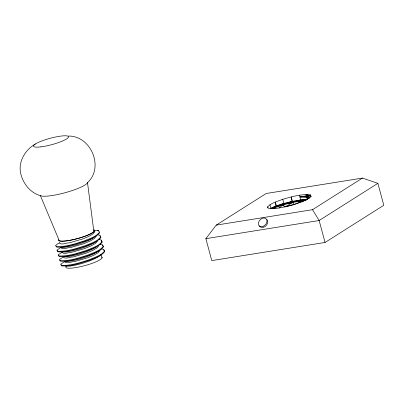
<?xml version="1.0" encoding="UTF-8"?>
<svg xmlns="http://www.w3.org/2000/svg" width="404" height="404" viewBox="0 0 404 404"><rect width="100%" height="100%" fill="white"/><g stroke="black" fill="none" stroke-linecap="round" stroke-linejoin="round"><path stroke-width="0.61" d="M306.343 199.965L300.652 199.945L299.384 195.238L300.571 196.97L309.893 195.526L310.141 194.905C300.823 193.794 291.627 196.894 282.744 199.298C277.548 201.399 271.554 202.656 267.594 206.898L267.897 207.999M302.546 202.01L303.485 200.551L303.348 199.96C292.435 201.677 281.512 204.091 271.311 208.408M205.863 238.663L216.231 225.114L266.16 193.506L362.444 178.083L377.881 183.335L383.8 205.272L325.058 242.451L211.787 260.6L205.863 238.663L319.14 220.518L377.881 183.335M35.411 143.96C25.765 149.52 18.72 160.353 20.357 171.776C22.24 182.573 29.921 192.986 40.865 195.809A24.75 4.469 -15.1 0 0 66.312 192.38A24.75 4.469 -15.1 0 0 87.506 182.664C104.358 167.251 90.885 135.779 68.534 136.047M96.046 241.304L95.329 242.107L90.976 244.627L84.84 247.197L77.866 249.48L71.19 251.162L65.665 252.051L62.287 251.985M98.581 250.702L97.864 251.51L93.511 254.025L87.375 256.601L80.401 258.883L73.73 260.565L68.205 261.449L64.822 261.388M100.212 255L99.137 256.212L94.778 258.727L88.643 261.302L81.739 263.575L74.937 265.271L69.523 266.15L66.094 266.084M310.817 195.991L308.429 195.975L307.06 197.516L307.383 199.531L300.652 199.945L292.466 201.303L283.855 203.414L276.381 205.823L270.786 208.333M99.692 232.805C93.662 239.527 84.022 241.238 75.856 244.203C69.584 245.683 63.231 247.632 56.717 247.137L55.828 246.011M309.893 195.526L306.035 194.536L306.363 195.753L308.358 195.682L306.788 197.445L300.571 196.97L306.363 195.753L310.302 195.506L310.944 196.566M279.088 208.07L282.891 204.944L293.365 202.308L305.843 200.389M216.231 225.114L312.509 209.686L362.444 178.083M94.061 237.411L89.708 239.925L83.567 242.501L76.598 244.784L69.922 246.465L64.398 247.349L61.019 247.283M96.596 246.809L92.243 249.329L86.108 251.899L79.133 254.182L72.457 255.863L66.933 256.747L63.554 256.686M270.66 208.58L276.028 205.984L275.286 202.03L276.381 205.823L273.518 207.419L273.659 208.01L275.205 208.595M272.008 208.757L282.891 204.944L285.249 206.818L293.344 204.843L293.228 201.717L292.466 201.303L291.203 196.91L291.946 201.434L293.228 201.717L303.485 200.551L294.354 204.52M59.837 242.733L58.176 243.461L55.671 245.42L56.55 246.546C66.069 246.975 75.29 243.683 84.259 240.885C89.542 238.506 95.809 236.996 99.53 232.224L98.49 230.507L93.809 230.341M60.55 247.677L56.939 250.121L57.817 251.248C67.337 251.677 76.558 248.384 85.527 245.587C90.809 243.208 97.076 241.698 100.798 236.926L99.763 235.209L97.319 234.82M61.822 252.379L58.206 254.823L59.085 255.949C68.609 256.373 77.826 253.086 86.794 250.288C92.077 247.904 98.344 246.4 102.066 241.627L101.03 239.91L98.586 239.522M63.09 257.075L59.479 259.525L60.353 260.651C69.877 261.075 79.093 257.787 88.062 254.99C93.349 252.606 99.611 251.101 103.333 246.329L102.298 244.612L99.854 244.223M64.357 261.777L60.746 264.221L61.625 265.352C71.144 265.776 80.366 262.489 89.329 259.691C94.617 257.308 100.879 255.798 104.601 251.03L103.565 249.308L101.121 248.925M283.457 203.545L273.518 207.419L282.891 204.944L284.739 206.964L293.365 202.308L282.76 204.353L282.891 204.944M271.968 208.605L273.659 208.01M291.946 201.434L282.76 204.353L283.855 203.414L282.744 199.298M293.228 201.717L300.212 200.02M310.716 196.879L306.788 197.445L307.383 199.531M300.571 196.97L308.429 195.975M307.025 199.556L303.348 199.96L307.469 199.672M310.716 195.602L308.358 195.682L310.767 195.799M97.308 230.543L98.49 230.507L98.642 231.093M309.434 198.374L307.06 197.516L308.666 198.51M57.095 250.712L57.984 251.838C67.508 252.263 76.735 248.97 85.704 246.167C90.981 243.784 97.248 242.284 100.96 237.507L99.909 235.795M58.363 255.414L59.252 256.54C68.781 256.959 78.002 253.672 86.976 250.869C92.248 248.485 98.52 246.985 102.227 242.208L101.182 240.491M59.63 260.11L60.519 261.242C70.049 261.661 79.27 258.373 88.244 255.57C93.521 253.182 99.788 251.687 103.495 246.91L102.449 245.193M60.898 264.812L61.787 265.938C71.316 266.362 80.537 263.07 89.511 260.267C94.788 257.883 101.056 256.389 104.762 251.611L103.717 249.894M61.938 252.349C64.256 254.949 68.983 251.934 71.806 252.263L85.093 248.394L91.233 245.824L95.607 243.299L97.5 241.092M310.302 195.506L310.141 194.905L311.08 196.299C304.727 202.263 295.516 203.717 287.471 206.282C281.255 207.499 274.907 209.282 268.534 208.287L267.594 206.898M312.509 209.686L319.14 220.518L325.058 242.451M96.233 236.391L94.339 238.597L90.026 241.107L83.825 243.693L70.538 247.561C67.751 247.203 62.903 250.308 60.686 247.627M310.141 194.905L310.984 196.551M40.314 195.435L58.873 239.744A18.15 3.277 -15.1 0 0 74.851 239.249A18.15 3.277 -15.1 0 0 93.834 231.219L87.506 182.664M59.418 242.925C61.63 245.597 66.493 242.501 69.271 242.86L82.552 238.991L88.759 236.406L93.072 233.901L94.965 231.689M63.226 257.03C65.433 259.701 70.296 256.606 73.073 256.964L86.36 253.096L92.561 250.51L96.915 247.99L98.768 245.794M64.494 261.731C66.726 264.393 71.558 261.312 74.341 261.666L87.628 257.792L93.829 255.207L98.142 252.702L100.035 250.49M269.963 204.702L270.917 208.232M101.172 254.626L102.061 257.909M266.958 219.619A4.949 3.606 -46.4 0 1 265.549 226.149A4.949 3.606 -46.4 0 1 259.479 225.892M93.986 229.719A18.811 3.399 -15.1 0 1 78.659 238.264A18.811 3.399 -15.1 0 1 58.53 239.713M101.843 257.045A18.816 3.399 -15.1 0 1 83.345 265.994A18.816 3.399 -15.1 0 1 66.286 266.079M263.13 226.356A4.949 3.606 -46.4 0 0 266.14 218.837A4.949 3.606 -46.4 0 0 258.742 221.907A4.949 3.606 -46.4 0 0 263.13 226.356M40.945 146.859A18.15 3.277 -15.1 0 0 68.468 137.203A18.15 3.277 -15.1 0 0 43.546 140.334A18.15 3.277 -15.1 0 0 40.945 146.859"/></g></svg>
